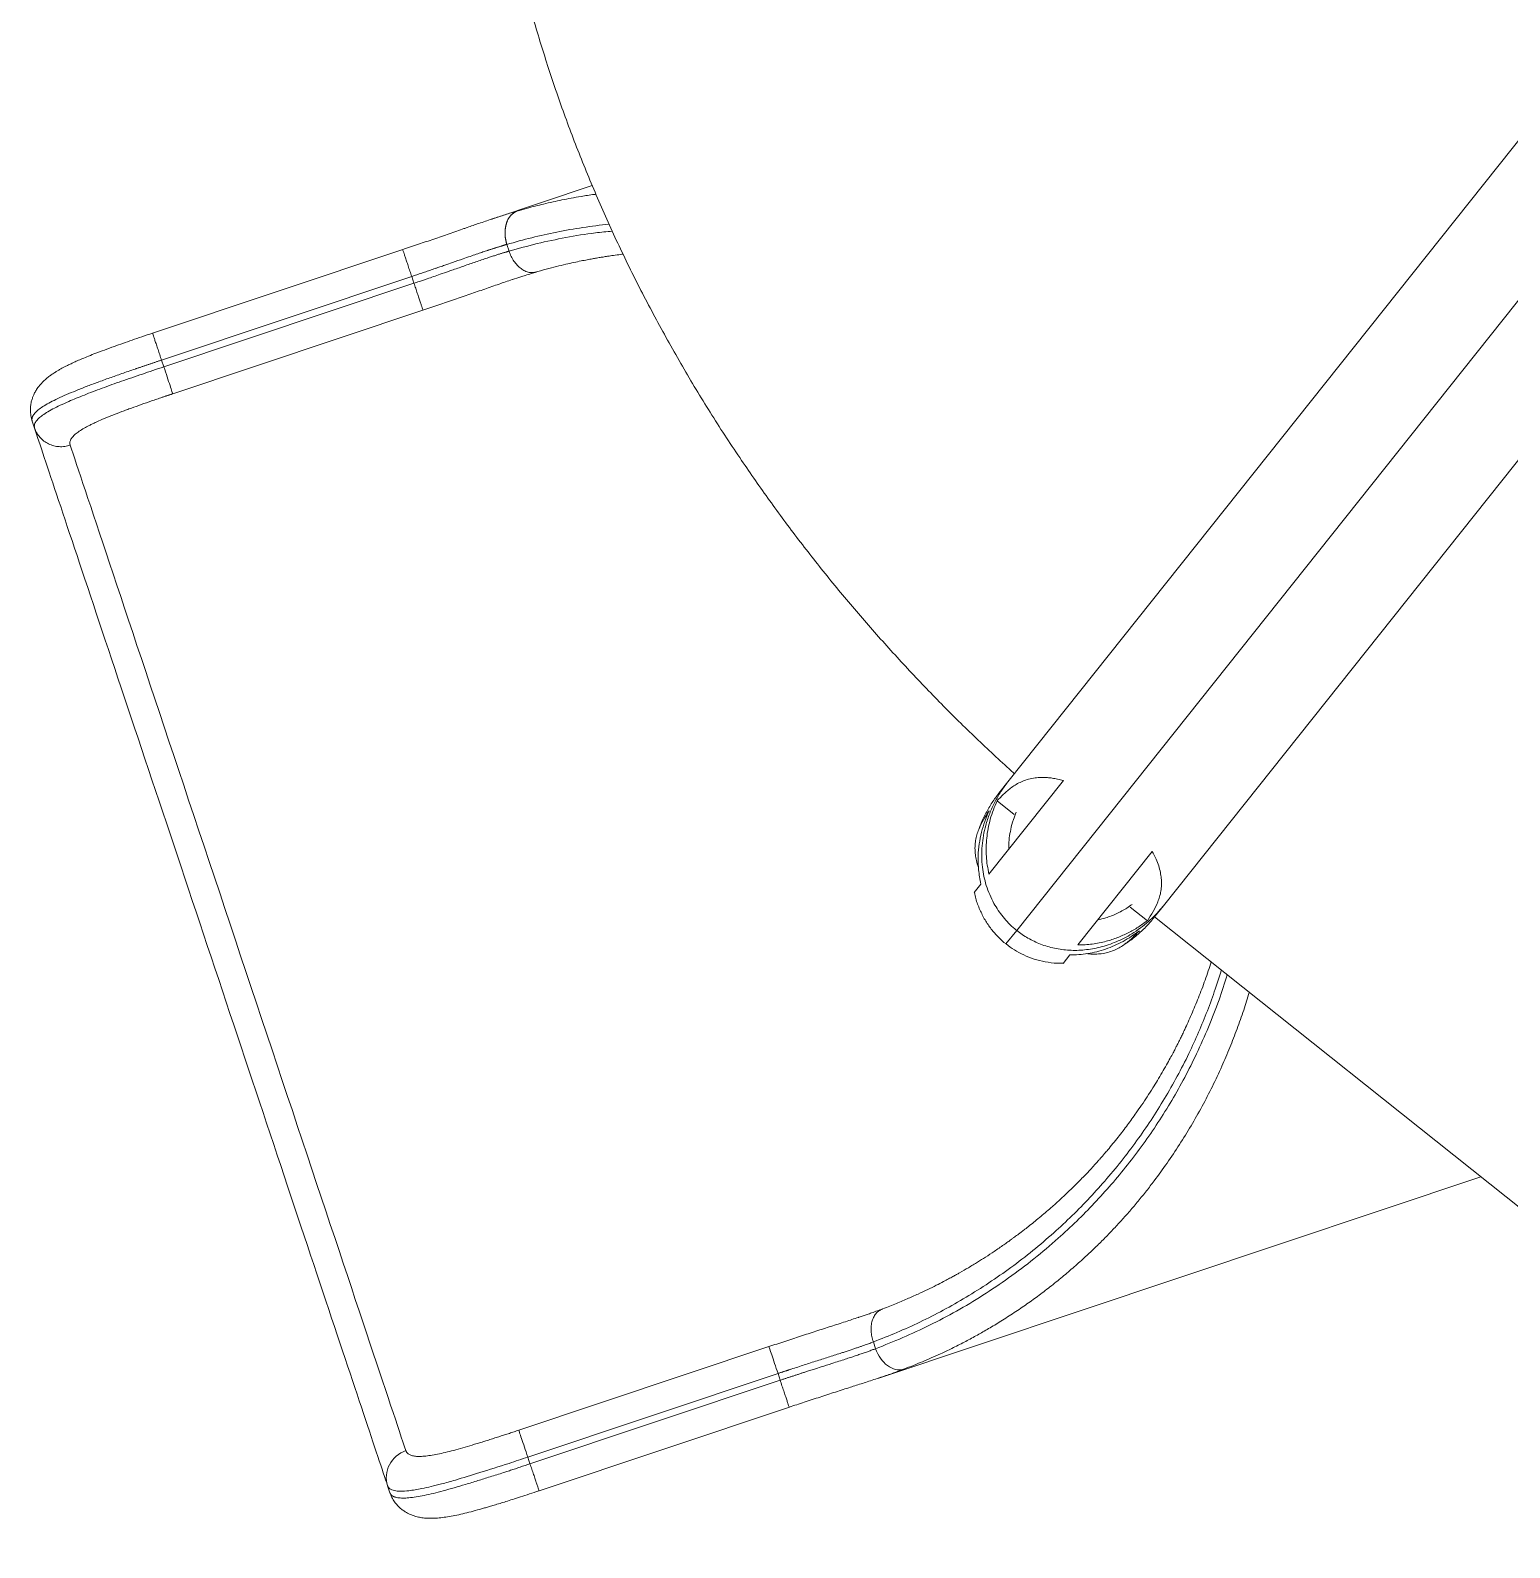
# Model space of a CAD drawing. Header units: millimetres. Extents: x -229914 to 856942, y -268655 to 87212.
# Drawn here: x -141847 to -140806, y 24927 to 25995 of the extents above; entities that cross this region are included whole.
import ezdxf

# ---------------------------------------------------------------- set-up
doc = ezdxf.new("R2010")
doc.units = ezdxf.units.MM

# ---------------------------------------------------------------- blocks, each defined once
blk = doc.blocks.new('Т912NEW')
at = {"color": 8, "linetype": 'Continuous', "lineweight": 15}
for p, q in [((-3911.8, 1061.3), (-3911.8, 1989.2)), ((-3911.8, 1049.2), (-3911.8, 1061.3))]:
    blk.add_line(p, q, dxfattribs=at)
at = {"color": 7, "linetype": 'Continuous', "lineweight": 15}
for p, q in [((-3981.8, 1909.2), (-3981.8, 1139.2)), ((-3841.8, 1139.2), (-3841.8, 1909.2)), ((-4472.2, 1285.3), (-4512.8, 1222.8)), ((-4489.2, 1212.7), (-4493.4, 1215.4)), ((-4465.2, 1213.1), (-4465.7, 1212.4)), ((-4548.4, 1167), (-4649.6, 1011.2)), ((-3951.8, 1164.3), (-3951.8, 1080.2)), ((-3871.8, 1080.2), (-3871.8, 1164.3)), ((-4632.8, 1000.3), (-4531.7, 1156)), ((-4531.7, 1156), (-4527.5, 1153.3)), ((-4527.5, 1153.3), (-4628.6, 997.6)), ((-4510.8, 1142.4), (-4611.9, 986.7)), ((-3981.8, 1139.2), (-3981.8, 1129.2)), ((-3841.8, 1129.2), (-3841.8, 1139.2)), ((-3979.4, 1124), (-3964, 1124)), ((-3859.5, 1124), (-3844.1, 1124)), ((-3841.8, 1129.2), (-3129.3, 1129.2)), ((-3791.5, 754.4), (-3548.1, 1129.2)), ((-3951.8, 1071.2), (-3951.8, 1063.5)), ((-3871.8, 1063.5), (-3871.8, 1071.2)), ((-4649.5, 1011.1), (-4649.6, 1011.1)), ((-4628.6, 997.6), (-4632.8, 1000.3)), ((-4677.3, 909.9), (-4678.7, 911)), ((-4677.3, 909.9), (-4673, 907.1)), ((-4674.2, 908.4), (-4673, 907.1)), ((-3819.7, 793.9), (-3820.1, 793.2)), ((-3806.1, 769.1), (-3810.3, 771.9)), ((-3966.9, 567.8), (-3865.8, 723.5)), ((-3950.2, 556.9), (-3849, 712.7)), ((-3844.8, 709.9), (-3946, 554.2)), ((-3849, 712.7), (-3844.8, 709.9)), ((-3929.2, 543.3), (-3828, 699.2)), ((-3946, 554.2), (-3950.2, 556.9)), ((-3929.2, 543.4), (-3929.3, 543.4)), ((-4014.7, 479.6), (-4010.4, 476.8)), ((-4008.8, 476), (-4010.4, 476.8))]:
    blk.add_line(p, q, dxfattribs=at)
at = {"color": 7, "linetype": 'Continuous', "lineweight": 15, "flags": 128}
blk.add_lwpolyline([(-4645.9, 913.3), (-4643.3, 911.7), (-4640.4, 909.8), (-4637.3, 907.8), (-4633.9, 905.6), (-4630.2, 903.2), (-4626.2, 900.6), (-4622, 897.8), (-4617.5, 894.9), (-4612.7, 891.8), (-4607.7, 888.6), (-4602.4, 885.1), (-4596.9, 881.5), (-4591.1, 877.8), (-4585.1, 873.9), (-4578.9, 869.8), (-4572.4, 865.6), (-4565.7, 861.3), (-4558.8, 856.8), (-4551.7, 852.2), (-4544.4, 847.4), (-4536.9, 842.6), (-4529.2, 837.6), (-4521.3, 832.4), (-4513.2, 827.2), (-4505, 821.9), (-4496.6, 816.4), (-4488.1, 810.9), (-4479.4, 805.3), (-4470.6, 799.6), (-4461.7, 793.7), (-4452.6, 787.9), (-4443.5, 781.9), (-4434.2, 775.9), (-4424.9, 769.8), (-4415.4, 763.7), (-4405.9, 757.5), (-4396.3, 751.3), (-4386.7, 745), (-4377, 738.7), (-4367.2, 732.4), (-4357.5, 726.1), (-4347.7, 719.7), (-4337.9, 713.3), (-4328.1, 707), (-4318.3, 700.6), (-4308.5, 694.2), (-4298.7, 687.9), (-4289, 681.6), (-4279.3, 675.3), (-4269.6, 669), (-4260, 662.8), (-4250.5, 656.6), (-4241.1, 650.5), (-4231.7, 644.4), (-4222.5, 638.4), (-4213.3, 632.4), (-4204.2, 626.6), (-4195.3, 620.8), (-4186.5, 615), (-4177.8, 609.4), (-4169.3, 603.9), (-4160.9, 598.4), (-4152.7, 593.1), (-4144.7, 587.9), (-4136.8, 582.7), (-4129.1, 577.7), (-4121.6, 572.9), (-4114.3, 568.1), (-4107.1, 563.5), (-4100.2, 559), (-4093.5, 554.7), (-4087.1, 550.5), (-4080.8, 546.4), (-4074.8, 542.5), (-4069.1, 538.8), (-4063.5, 535.2), (-4058.2, 531.7), (-4053.2, 528.5), (-4048.5, 525.4), (-4043.9, 522.5), (-4039.7, 519.7), (-4035.7, 517.1), (-4032, 514.7), (-4028.6, 512.5), (-4025.5, 510.5), (-4022.6, 508.6), (-4020.1, 507)], dxfattribs=at)
at = {"color": 7, "linetype": 'Continuous', "lineweight": 15}
for points, knots in [([(-4947.8, 2028.8), (-4947.8, 2026.5), (-4947.8, 2019), (-4947.5, 2006.3), (-4946.8, 1990.7), (-4945.8, 1975.1), (-4944.5, 1959.6), (-4942.9, 1944), (-4941, 1928.5), (-4938.7, 1913), (-4936.2, 1897.6), (-4933.3, 1882.1), (-4930.1, 1866.7), (-4926.6, 1851.4), (-4922.7, 1836.1), (-4918.6, 1820.8), (-4914.1, 1805.6), (-4909.3, 1790.5), (-4904.2, 1775.4), (-4898.8, 1760.4), (-4893.1, 1745.4), (-4887.1, 1730.6), (-4880.7, 1715.8), (-4874.1, 1701.1), (-4867.1, 1686.5), (-4859.8, 1672), (-4852.2, 1657.6), (-4844.3, 1643.3), (-4836.1, 1629.2), (-4827.6, 1615.1), (-4818.8, 1601.2), (-4809.7, 1587.3), (-4800.3, 1573.6), (-4790.6, 1560.1), (-4780.6, 1546.7), (-4770.3, 1533.4), (-4759.8, 1520.3), (-4748.9, 1507.3), (-4737.7, 1494.5), (-4726.3, 1481.8), (-4714.6, 1469.3), (-4702.6, 1457), (-4690.3, 1444.9), (-4677.7, 1432.9), (-4664.9, 1421.2), (-4651.9, 1409.6), (-4638.5, 1398.2), (-4624.9, 1387), (-4611.1, 1376.1), (-4597, 1365.3), (-4582.6, 1354.7), (-4568, 1344.4), (-4553.2, 1334.3), (-4538.2, 1324.4), (-4522.9, 1314.7), (-4507.4, 1305.3), (-4491.7, 1296.1), (-4475.7, 1287.1), (-4459.6, 1278.4), (-4443.3, 1269.9), (-4426.7, 1261.7), (-4410, 1253.7), (-4393, 1246), (-4375.9, 1238.6), (-4358.6, 1231.4), (-4341.1, 1224.4), (-4323.4, 1217.7), (-4305.6, 1211.3), (-4287.6, 1205.2), (-4270, 1199.6), (-4253, 1194.4), (-4236.4, 1189.6), (-4219.8, 1185), (-4203.2, 1180.7), (-4186.4, 1176.7), (-4169.6, 1172.8), (-4152.7, 1169.2), (-4135.8, 1165.9), (-4118.8, 1162.8), (-4101.7, 1159.9), (-4084.7, 1157.3), (-4067.6, 1154.9), (-4050.5, 1152.7), (-4033.4, 1150.8), (-4016.4, 1149.2), (-3999.4, 1147.8), (-3987.9, 1146.9), (-3982, 1146.6), (-3981.8, 1146.6)], [0, 0, 0, 0, 0.005021, 0.01623, 0.027445, 0.038667, 0.049897, 0.061136, 0.072385, 0.083647, 0.09492, 0.106208, 0.11751, 0.128829, 0.140164, 0.151518, 0.16289, 0.174283, 0.185697, 0.197133, 0.208592, 0.220076, 0.231583, 0.243117, 0.254677, 0.266264, 0.277879, 0.289522, 0.301194, 0.312896, 0.324628, 0.33639, 0.348183, 0.360008, 0.371863, 0.38375, 0.395668, 0.407618, 0.4196, 0.431613, 0.443657, 0.455732, 0.467837, 0.479973, 0.492139, 0.504335, 0.51656, 0.528813, 0.541095, 0.553404, 0.56574, 0.578103, 0.590491, 0.602906, 0.615345, 0.627809, 0.640298, 0.65281, 0.665346, 0.677906, 0.69049, 0.703098, 0.71573, 0.728387, 0.74107, 0.753779, 0.766515, 0.779281, 0.792078, 0.804909, 0.816426, 0.827943, 0.839459, 0.850972, 0.862482, 0.873987, 0.885488, 0.896983, 0.908469, 0.919946, 0.93141, 0.942857, 0.954282, 0.965675, 0.977023, 0.988299, 0.999455, 1, 1, 1, 1]), ([(-4465.6, 1212.4), (-4464.1, 1214.6), (-4461, 1218.8), (-4456.5, 1224.8), (-4452.4, 1230.1), (-4448.7, 1234.7), (-4445.4, 1238.7), (-4442.5, 1242), (-4440.1, 1244.8), (-4438.2, 1247), (-4436.8, 1248.5), (-4435.8, 1249.7), (-4434.8, 1250.7), (-4433.8, 1251.9), (-4432.6, 1253.1), (-4431.3, 1254.6), (-4429.2, 1256.8), (-4427.1, 1259), (-4425.5, 1260.6), (-4425.1, 1261)], [0, 0, 0, 0, 0.128866, 0.245834, 0.35091, 0.444106, 0.525441, 0.594935, 0.652612, 0.698492, 0.729654, 0.75155, 0.772569, 0.796996, 0.824828, 0.856063, 0.890693, 0.973634, 1, 1, 1, 1]), ([(-4493.4, 1215.4), (-4493.5, 1215.5), (-4493.7, 1215.6), (-4493.9, 1215.8), (-4494.2, 1216), (-4494.5, 1216.2), (-4494.8, 1216.5), (-4495.1, 1216.7), (-4495.4, 1216.9), (-4495.7, 1217.2), (-4496, 1217.5), (-4496.3, 1217.7), (-4496.6, 1218), (-4497, 1218.3), (-4497.3, 1218.6), (-4497.6, 1218.9), (-4497.9, 1219.3), (-4498.2, 1219.6), (-4498.6, 1220), (-4498.9, 1220.3), (-4499.2, 1220.7), (-4499.5, 1221.1), (-4499.8, 1221.5), (-4500.1, 1221.9), (-4500.4, 1222.3), (-4500.7, 1222.8), (-4501, 1223.2), (-4501.3, 1223.7), (-4501.5, 1224.1), (-4501.8, 1224.6), (-4502.1, 1225.1), (-4502.3, 1225.6), (-4502.5, 1226.1), (-4502.7, 1226.6), (-4502.9, 1227.1), (-4503.1, 1227.6), (-4503.3, 1228.2), (-4503.4, 1228.7), (-4503.6, 1229.3), (-4503.7, 1229.8), (-4503.8, 1230.4), (-4503.8, 1230.9), (-4503.9, 1231.5), (-4503.9, 1232.1), (-4503.9, 1232.7), (-4503.9, 1233.2), (-4503.9, 1233.8), (-4503.8, 1234.4), (-4503.7, 1234.9), (-4503.5, 1235.5), (-4503.4, 1236.1), (-4503.2, 1236.6), (-4503, 1237.1), (-4502.7, 1237.7), (-4502.5, 1238), (-4502.4, 1238.2)], [0, 0, 0, 0, 0.0107656, 0.021842, 0.0332294, 0.0449282, 0.0569389, 0.0692618, 0.0818972, 0.0948456, 0.108107, 0.1216818, 0.13557, 0.1497718, 0.1642871, 0.1791159, 0.1942577, 0.2097124, 0.2254795, 0.2415584, 0.2579485, 0.274649, 0.2916591, 0.308978, 0.3266047, 0.3445383, 0.3627782, 0.3813234, 0.4001736, 0.4193284, 0.4387879, 0.4585528, 0.478624, 0.4990035, 0.519694, 0.5406984, 0.5620195, 0.583659, 0.6056185, 0.6278989, 0.6505004, 0.6734228, 0.6966654, 0.7202269, 0.7441057, 0.7683, 0.7928078, 0.8176269, 0.8427555, 0.868192, 0.8939355, 0.919986, 0.9463448, 0.9730145, 1, 1, 1, 1]), ([(-4512.8, 1222.8), (-4514.5, 1220.1), (-4517.7, 1215.2), (-4521.1, 1209.8), (-4522.6, 1207.4)], [0, 0, 0, 0, 0.548454, 1, 1, 1, 1]), ([(-4522.7, 1207.3), (-4523.1, 1206.6), (-4525.4, 1203), (-4529.8, 1196), (-4535.9, 1186.4), (-4542.1, 1176.7), (-4546.4, 1170.2), (-4548.5, 1166.9)], [0, 0, 0, 0, 0.0520366, 0.2895993, 0.527197, 0.7639535, 1, 1, 1, 1]), ([(-4493.4, 1215.4), (-4493.5, 1215.2), (-4493.8, 1214.9), (-4494.2, 1214.3), (-4494.6, 1213.7), (-4495, 1213.1), (-4495.5, 1212.4), (-4495.9, 1211.8), (-4496.4, 1211.1), (-4496.8, 1210.5), (-4497.3, 1209.8), (-4497.8, 1209.1), (-4498.2, 1208.4), (-4498.7, 1207.6), (-4499.2, 1206.9), (-4499.7, 1206.1), (-4500.3, 1205.3), (-4500.8, 1204.5), (-4501.3, 1203.7), (-4502.3, 1202.2), (-4503.8, 1199.9), (-4506, 1196.5), (-4508.4, 1192.6), (-4511.6, 1187.6), (-4514.9, 1182.3), (-4518.1, 1177.4), (-4520, 1174.3), (-4521.3, 1172.3), (-4522.3, 1170.7), (-4523.4, 1169), (-4524.4, 1167.3), (-4525.5, 1165.6), (-4526.6, 1164), (-4527.6, 1162.3), (-4528.7, 1160.7), (-4529.7, 1159.1), (-4530.7, 1157.6), (-4531.4, 1156.5), (-4531.7, 1156)], [0, 0, 0, 0, 0.012507, 0.025176, 0.038009, 0.051004, 0.064162, 0.077482, 0.090966, 0.104613, 0.118422, 0.132395, 0.146531, 0.16083, 0.175292, 0.189917, 0.204706, 0.219658, 0.234773, 0.250051, 0.301971, 0.360936, 0.426945, 0.499999, 0.606533, 0.683731, 0.731584, 0.750086, 0.776659, 0.802881, 0.82875, 0.854269, 0.879436, 0.904252, 0.928716, 0.952829, 0.97659, 1, 1, 1, 1]), ([(-4489.2, 1212.7), (-4489.3, 1212.5), (-4489.6, 1212.1), (-4490, 1211.5), (-4490.5, 1210.8), (-4491, 1210.1), (-4491.5, 1209.4), (-4492.1, 1208.6), (-4492.7, 1207.7), (-4493.3, 1206.8), (-4493.9, 1205.8), (-4494.6, 1204.8), (-4495.3, 1203.7), (-4496.1, 1202.6), (-4496.9, 1201.4), (-4498.1, 1199.4), (-4499.9, 1196.7), (-4502.2, 1193.1), (-4504.6, 1189.4), (-4507, 1185.6), (-4509.4, 1181.7), (-4511.6, 1178.2), (-4514.2, 1174.2), (-4516.7, 1170.1), (-4519.6, 1165.6), (-4521.6, 1162.5), (-4522.9, 1160.4), (-4523.7, 1159.2), (-4524.5, 1157.9), (-4525.4, 1156.5), (-4526.5, 1154.9), (-4527.1, 1153.8), (-4527.5, 1153.3)], [0, 0, 0, 0, 0.012582, 0.025972, 0.040172, 0.055182, 0.071004, 0.087638, 0.105086, 0.123349, 0.142429, 0.162324, 0.183035, 0.204561, 0.226901, 0.250051, 0.312675, 0.375244, 0.437704, 0.5, 0.562273, 0.624756, 0.668771, 0.750096, 0.812781, 0.875371, 0.891508, 0.909494, 0.929336, 0.951034, 0.974589, 1, 1, 1, 1]), ([(-4471.5, 1203.6), (-4470.9, 1204.5), (-4469.4, 1206.8), (-4467.3, 1209.9), (-4465.8, 1212.1), (-4465.1, 1213.1)], [0, 0, 0, 0, 0.275982, 0.656754, 1, 1, 1, 1]), ([(-4471.5, 1203.6), (-4472.6, 1202), (-4473.8, 1200.3), (-4475, 1198.4), (-4475.1, 1198.3)], [0, 0, 0, 0, 0.9439705, 1, 1, 1, 1]), ([(-3979.4, 1124), (-3979.2, 1126.5), (-3978.8, 1131.4), (-3977.5, 1137.5), (-3975.8, 1142.5), (-3974, 1146.1), (-3971.7, 1149.8), (-3968.9, 1153.2), (-3965.6, 1156.2), (-3962.4, 1158.7), (-3959, 1160.8), (-3955.7, 1162.6), (-3953.1, 1163.7), (-3951.8, 1164.3)], [0, 0, 0, 0, 0.179097, 0.358171, 0.44839, 0.538663, 0.628885, 0.719033, 0.788664, 0.85828, 0.905523, 0.952792, 1, 1, 1, 1]), ([(-3871.8, 1164.3), (-3869.9, 1163.5), (-3866.1, 1161.8), (-3861.7, 1159.1), (-3858, 1156.3), (-3854.7, 1153.2), (-3851.9, 1149.9), (-3849.5, 1146.2), (-3847.8, 1142.6), (-3846.1, 1137.7), (-3844.7, 1131.5), (-3844.3, 1126.5), (-3844.1, 1124)], [0, 0, 0, 0, 0.069245, 0.138537, 0.209383, 0.280246, 0.369624, 0.459074, 0.548574, 0.63802, 0.819, 1, 1, 1, 1]), ([(-4510.8, 1142.4), (-4510.8, 1142.4), (-4511, 1142.5), (-4511.5, 1142.9), (-4511.8, 1143.1), (-4512.7, 1143.7), (-4513.2, 1144), (-4514.5, 1144.8), (-4515.2, 1145.3), (-4516.7, 1146.3), (-4517.6, 1146.8), (-4519.3, 1148), (-4520.3, 1148.6), (-4522.3, 1149.9), (-4523.3, 1150.6), (-4525.4, 1151.9), (-4526.4, 1152.6), (-4527.5, 1153.3)], [0, 0, 0, 0, 0.125, 0.125, 0.25, 0.25, 0.375, 0.375, 0.5, 0.5, 0.625, 0.625, 0.75, 0.75, 0.875, 0.875, 1, 1, 1, 1]), ([(-3981.8, 1139.2), (-3981.7, 1136.4), (-3981.5, 1130.8), (-3980.2, 1122.3), (-3978.1, 1113.9), (-3975.2, 1106), (-3971.8, 1099), (-3968, 1092.7), (-3963.6, 1086.6), (-3958.7, 1081.3), (-3953.6, 1076.6), (-3948.2, 1072.6), (-3942.4, 1069.1), (-3936.6, 1066.3), (-3930.8, 1064.2), (-3925.2, 1062.7), (-3919.4, 1061.7), (-3914.9, 1061.3), (-3912.3, 1061.3), (-3911.8, 1061.3)], [0, 0, 0, 0, 0.073617, 0.147232, 0.223789, 0.300339, 0.363412, 0.426479, 0.491827, 0.557165, 0.613604, 0.670036, 0.728678, 0.787312, 0.836033, 0.884752, 0.935212, 0.985673, 1, 1, 1, 1]), ([(-3911.8, 1061.3), (-3910.2, 1061.3), (-3907, 1061.4), (-3902.2, 1062), (-3897.4, 1062.9), (-3892.6, 1064.2), (-3887.8, 1065.9), (-3883.1, 1068.1), (-3878.5, 1070.6), (-3874.1, 1073.5), (-3869.8, 1076.7), (-3865.8, 1080.4), (-3862, 1084.4), (-3858.3, 1088.8), (-3855, 1093.6), (-3851.9, 1098.8), (-3849.1, 1104.2), (-3846.7, 1110.3), (-3844.6, 1116.9), (-3843, 1124.2), (-3841.9, 1131.7), (-3841.8, 1136.7), (-3841.8, 1139.2)], [0, 0, 0, 0, 0.040636, 0.081272, 0.122928, 0.164586, 0.208192, 0.2518, 0.296524, 0.341249, 0.38781, 0.434373, 0.482027, 0.529683, 0.581595, 0.63351, 0.686621, 0.739735, 0.80384, 0.867947, 0.933973, 1, 1, 1, 1]), ([(-3981.8, 1129.2), (-3981.7, 1126.4), (-3981.5, 1120.8), (-3980.3, 1112.4), (-3978.8, 1105.7), (-3977.5, 1101.9), (-3977.1, 1100.9)], [0, 0, 0, 0, 0.286153, 0.582402, 0.886708, 1, 1, 1, 1]), ([(-3951.8, 1080.2), (-3953.4, 1081.6), (-3956.6, 1084.2), (-3961.1, 1088.8), (-3965.2, 1093.7), (-3968.9, 1099.1), (-3972.3, 1104.8), (-3975.2, 1111), (-3977.6, 1117.4), (-3978.8, 1121.8), (-3979.4, 1124)], [0, 0, 0, 0, 0.118642, 0.2372962, 0.3595561, 0.4818255, 0.6096171, 0.7374149, 0.8687047, 1, 1, 1, 1]), ([(-3951.8, 1102.7), (-3952.1, 1103.1), (-3953.9, 1105.1), (-3956.5, 1109), (-3959.6, 1114.6), (-3962.2, 1120.4), (-3963.4, 1124.5), (-3964, 1126.3)], [0, 0, 0, 0, 0.066838, 0.294688, 0.522057, 0.784522, 1, 1, 1, 1]), ([(-3859.6, 1126.3), (-3860, 1124.9), (-3861.1, 1120.8), (-3864, 1114.4), (-3867.6, 1107.9), (-3870.5, 1104.3), (-3871.8, 1102.7)], [0, 0, 0, 0, 0.16798, 0.475008, 0.78311, 1, 1, 1, 1]), ([(-3844.1, 1124), (-3844.8, 1121.5), (-3846.2, 1116.3), (-3849.3, 1108.8), (-3853, 1101.5), (-3857.9, 1094.1), (-3863, 1088.1), (-3867.8, 1083.4), (-3870.4, 1081.3), (-3871.8, 1080.2)], [0, 0, 0, 0, 0.152358, 0.304703, 0.463055, 0.621384, 0.8089, 0.904452, 1, 1, 1, 1]), ([(-3846.4, 1101), (-3846, 1102), (-3844.7, 1105.7), (-3843.2, 1112.4), (-3842, 1120.8), (-3841.8, 1126.4), (-3841.8, 1129.2)], [0, 0, 0, 0, 0.110532, 0.415786, 0.712956, 1, 1, 1, 1]), ([(-3790.9, 1129.2), (-3790.1, 1127.2), (-3788.5, 1123), (-3786.3, 1116.7), (-3784.1, 1110.3), (-3782.2, 1104), (-3780.4, 1097.9), (-3778.7, 1091.8), (-3777.2, 1086.1), (-3776, 1081.1), (-3775, 1077.1), (-3774.3, 1074), (-3773.8, 1071.6), (-3773.4, 1069.6), (-3773, 1067.7), (-3772.5, 1065.4), (-3771.9, 1062.2), (-3771.2, 1058), (-3770.3, 1052.7), (-3769.4, 1046.8), (-3768.5, 1040.6), (-3767.7, 1033.9), (-3767, 1027.1), (-3766.4, 1020.1), (-3766, 1013.8), (-3765.7, 1008.1), (-3765.5, 1002.8), (-3765.3, 997.4), (-3765.3, 991.8), (-3765.3, 986.1), (-3765.4, 981.3), (-3765.5, 977.5), (-3765.6, 975.2), (-3765.7, 973.4), (-3765.8, 971.7), (-3765.9, 969.4), (-3766.1, 966.1), (-3766.4, 961.7), (-3766.9, 955.6), (-3767.7, 948.4), (-3768.7, 940.4), (-3769.8, 932.6), (-3770.9, 925.7), (-3772.1, 919.7), (-3773.1, 914.5), (-3774.2, 909.4), (-3775.2, 904.7), (-3776.2, 900.8), (-3776.9, 897.7), (-3777.5, 895.3), (-3778, 893.4), (-3778.5, 891.8), (-3778.9, 890.3), (-3779.4, 888.4), (-3780.1, 885.7), (-3781.1, 882.4), (-3782.2, 878.7), (-3783.8, 873.7), (-3785.6, 868), (-3788, 861.3), (-3790.4, 854.6), (-3792.6, 849.2), (-3794.1, 845.3), (-3795.3, 842.6), (-3796.6, 839.4), (-3798.4, 835.4), (-3800.6, 830.4), (-3803.4, 824.4), (-3806.8, 817.6), (-3810.7, 810.1), (-3815.1, 801.9), (-3818.5, 796.2), (-3820.2, 793.2)], [0, 0, 0, 0, 0.016152, 0.033554, 0.050681, 0.067522, 0.084072, 0.100322, 0.116265, 0.130867, 0.140616, 0.14883, 0.155497, 0.160603, 0.164907, 0.171064, 0.179317, 0.191039, 0.205429, 0.222468, 0.239944, 0.256683, 0.277464, 0.296926, 0.315046, 0.330069, 0.344718, 0.35993, 0.375715, 0.392078, 0.408524, 0.417465, 0.424226, 0.428798, 0.432872, 0.438617, 0.44869, 0.461674, 0.477592, 0.501793, 0.525612, 0.548888, 0.571608, 0.587741, 0.603571, 0.619092, 0.634021, 0.64698, 0.655644, 0.662967, 0.668944, 0.673571, 0.677445, 0.683362, 0.691682, 0.702413, 0.714974, 0.727188, 0.749571, 0.769804, 0.793192, 0.815051, 0.823222, 0.831798, 0.842253, 0.854649, 0.871943, 0.892002, 0.914833, 0.940441, 0.96883, 1, 1, 1, 1]), ([(-3960.3, 1079.1), (-3960.8, 1079.4), (-3962.8, 1080.6), (-3965.5, 1082.8), (-3968.8, 1085.8), (-3971.6, 1089.2), (-3974, 1092.8), (-3975.7, 1096.5), (-3977.4, 1101.4), (-3978.8, 1107.6), (-3979.2, 1112.5), (-3979.4, 1115)], [0, 0, 0, 0, 0.024765, 0.105148, 0.185551, 0.28669, 0.38791, 0.489187, 0.590403, 0.795189, 1, 1, 1, 1]), ([(-3979.4, 1115), (-3978.7, 1112.4), (-3977.3, 1107.3), (-3974.2, 1099.8), (-3970.5, 1092.4), (-3965.6, 1085), (-3960.5, 1079.1), (-3955.7, 1074.4), (-3953.1, 1072.3), (-3951.8, 1071.2)], [0, 0, 0, 0, 0.152358, 0.304704, 0.463055, 0.621384, 0.8089, 0.904453, 1, 1, 1, 1]), ([(-3871.8, 1071.2), (-3870.1, 1072.5), (-3866.9, 1075.2), (-3862.4, 1079.7), (-3858.3, 1084.7), (-3854.6, 1090.1), (-3851.2, 1095.8), (-3848.3, 1101.9), (-3845.9, 1108.4), (-3844.7, 1112.8), (-3844.1, 1115)], [0, 0, 0, 0, 0.118578, 0.237168, 0.359359, 0.481559, 0.609413, 0.737275, 0.868634, 1, 1, 1, 1]), ([(-3844.1, 1115), (-3844.3, 1112.6), (-3844.7, 1107.7), (-3846, 1101.5), (-3847.7, 1096.6), (-3849.5, 1092.9), (-3851.8, 1089.2), (-3854.6, 1085.9), (-3857.9, 1082.8), (-3860.7, 1080.7), (-3862.6, 1079.5), (-3863.1, 1079.2)], [0, 0, 0, 0, 0.203038, 0.406055, 0.508334, 0.610676, 0.712959, 0.815159, 0.894099, 0.973022, 1, 1, 1, 1]), ([(-3951.7, 1063.7), (-3950.6, 1062.7), (-3947.3, 1060), (-3941.3, 1056.5), (-3934, 1053.1), (-3926.5, 1050.8), (-3919.1, 1049.5), (-3914.1, 1049), (-3911.7, 1049.2), (-3911.7, 1049.2)], [0, 0, 0, 0, 0.1000591, 0.2931364, 0.4799509, 0.6600922, 0.8333733, 0.9997742, 1, 1, 1, 1]), ([(-3911.7, 1049.2), (-3909.3, 1049.2), (-3904.4, 1049.4), (-3897, 1050.8), (-3889.5, 1053.1), (-3882.2, 1056.5), (-3876.2, 1060), (-3872.9, 1062.7), (-3871.8, 1063.6)], [0, 0, 0, 0, 0.166486, 0.340092, 0.52057, 0.707732, 0.901171, 1, 1, 1, 1]), ([(-4649.6, 1011.2), (-4651, 1008.9), (-4653.8, 1004.6), (-4657.8, 998.4), (-4661.4, 992.6), (-4665.1, 986.7), (-4668.6, 980.9), (-4672, 975.4), (-4674.7, 970.6), (-4677, 966.5), (-4678.9, 963), (-4680.4, 960), (-4681.7, 957.4), (-4682.8, 955.1), (-4683.7, 953), (-4684.5, 951.2), (-4685.2, 949.2), (-4686.1, 947), (-4686.9, 944.5), (-4687.7, 941.7), (-4688.2, 939), (-4688.6, 936.3), (-4688.8, 934), (-4688.9, 931.9), (-4688.8, 930.1), (-4688.7, 928.6), (-4688.5, 927.2), (-4688.2, 925.7), (-4687.7, 924), (-4687, 921.8), (-4685.9, 919.3), (-4684.2, 916.5), (-4681.9, 913.6), (-4679.8, 911.9), (-4678.8, 911)], [0, 0, 0, 0, 0.054464, 0.106173, 0.154913, 0.200533, 0.256582, 0.307457, 0.353131, 0.393318, 0.42819, 0.45984, 0.488775, 0.514984, 0.538492, 0.558328, 0.579376, 0.602427, 0.632265, 0.661192, 0.693867, 0.723746, 0.749801, 0.770178, 0.787981, 0.803406, 0.816441, 0.829119, 0.844795, 0.865615, 0.891598, 0.922726, 0.958917, 1, 1, 1, 1]), ([(-4632.8, 1000.3), (-4633, 1000), (-4633.4, 999.4), (-4634, 998.6), (-4634.5, 997.7), (-4635.1, 996.9), (-4635.6, 996), (-4636.1, 995.2), (-4636.7, 994.3), (-4637.2, 993.5), (-4637.8, 992.7), (-4638.3, 991.8), (-4638.8, 991), (-4639.4, 990.2), (-4639.9, 989.4), (-4640.4, 988.6), (-4640.9, 987.7), (-4641.4, 986.9), (-4642, 986.1), (-4642.5, 985.3), (-4643, 984.5), (-4644.2, 982.6), (-4646.2, 979.5), (-4648.8, 975.4), (-4651.2, 971.5), (-4654.5, 966.3), (-4658.3, 960), (-4662.7, 952.7), (-4666.6, 945.9), (-4670.2, 939.4), (-4673.2, 933.6), (-4675.6, 928.3), (-4677.5, 923.6), (-4678.6, 920.2), (-4679.1, 917.8), (-4679.3, 916.1), (-4679.4, 914.7), (-4679.3, 913.6), (-4679.2, 912.9), (-4679.1, 912.5), (-4679, 912.1), (-4678.8, 911.7), (-4678.6, 911.3), (-4678.4, 911), (-4678.2, 910.7), (-4677.9, 910.4), (-4677.7, 910.2), (-4677.4, 910), (-4677.3, 909.9)], [0, 0, 0, 0, 0.006474, 0.012927, 0.019359, 0.02577, 0.032161, 0.038531, 0.044879, 0.051207, 0.057515, 0.063801, 0.070067, 0.076311, 0.082535, 0.088738, 0.094921, 0.101082, 0.107223, 0.113343, 0.119442, 0.12552, 0.158746, 0.190721, 0.221447, 0.250923, 0.315641, 0.376401, 0.440627, 0.501738, 0.565263, 0.627099, 0.690133, 0.752053, 0.783071, 0.814097, 0.845132, 0.876179, 0.888279, 0.900442, 0.912667, 0.924954, 0.937305, 0.949718, 0.962193, 0.974732, 0.987334, 1, 1, 1, 1]), ([(-4611.9, 986.7), (-4612.1, 986.4), (-4612.4, 985.9), (-4612.8, 985.2), (-4613.3, 984.5), (-4613.8, 983.7), (-4614.3, 983), (-4614.8, 982.3), (-4615.2, 981.5), (-4615.7, 980.8), (-4616.7, 979.2), (-4618.3, 976.7), (-4621.1, 972.3), (-4624.5, 966.9), (-4627.8, 961.6), (-4630.3, 957.5), (-4632.7, 953.5), (-4635.6, 948.6), (-4638.7, 943.1), (-4641, 938.8), (-4642.6, 935.5), (-4643.7, 933.2), (-4644.7, 931), (-4645.9, 928.2), (-4647, 924.9), (-4647.8, 922.1), (-4648.1, 920.1), (-4648.2, 918.8), (-4648.1, 917.5), (-4647.9, 916.4), (-4647.6, 915.4), (-4647.3, 914.8), (-4646.9, 914.3), (-4646.7, 914), (-4646.4, 913.8), (-4646.2, 913.6), (-4646, 913.4), (-4645.9, 913.3)], [0, 0, 0, 0, 0.007105, 0.01421, 0.021316, 0.028425, 0.035536, 0.042651, 0.04977, 0.056894, 0.064024, 0.096202, 0.128287, 0.192251, 0.255966, 0.287752, 0.319505, 0.382922, 0.445979, 0.508624, 0.539807, 0.57099, 0.602138, 0.633264, 0.694988, 0.756514, 0.787033, 0.81757, 0.848, 0.878441, 0.90882, 0.939259, 0.951398, 0.963536, 0.97568, 0.987833, 1, 1, 1, 1]), ([(-4674.2, 908.4), (-4673.8, 908), (-4673, 907.2), (-4672, 906.6), (-4671.5, 906.2)], [0, 0, 0, 0, 0.448391, 1, 1, 1, 1]), ([(-4673, 907.1), (-4654.4, 895), (-4611.9, 867.4), (-4492.7, 790), (-4419.3, 742.4), (-4268.4, 644.4), (-4195, 596.7), (-4075.8, 519.3), (-4033.4, 491.7), (-4014.7, 479.6)], [0, 0, 0, 0, 0.25, 0.25, 0.5, 0.5, 0.75, 0.75, 1, 1, 1, 1]), ([(-3819.8, 794), (-3820.4, 792.9), (-3821.8, 790.7), (-3823.8, 787.5), (-3825.2, 785.2), (-3825.8, 784.3)], [0, 0, 0, 0, 0.343294, 0.72413, 1, 1, 1, 1]), ([(-3829.3, 778.9), (-3829.2, 779), (-3828, 780.9), (-3826.9, 782.6), (-3825.8, 784.3)], [0, 0, 0, 0, 0.056093, 1, 1, 1, 1]), ([(-3849, 712.7), (-3848.8, 712.9), (-3848.5, 713.5), (-3848, 714.3), (-3847.5, 715), (-3847, 715.8), (-3846.5, 716.5), (-3846.1, 717.2), (-3845.6, 717.9), (-3845.2, 718.5), (-3844.8, 719.1), (-3844.4, 719.7), (-3844, 720.3), (-3842.9, 722), (-3841, 724.9), (-3838.3, 728.9), (-3835.7, 732.9), (-3833, 736.9), (-3830.4, 740.8), (-3827.9, 744.6), (-3825.4, 748.3), (-3823.3, 751.5), (-3820.9, 755), (-3818.9, 758.1), (-3817, 761.1), (-3815.7, 763.1), (-3814.5, 765), (-3813.5, 766.6), (-3812.6, 768.1), (-3811.7, 769.5), (-3811, 770.7), (-3810.5, 771.5), (-3810.3, 771.9)], [0, 0, 0, 0, 0.012365, 0.02437, 0.036014, 0.047299, 0.058224, 0.068789, 0.078994, 0.08884, 0.098326, 0.107452, 0.11622, 0.124631, 0.187222, 0.249907, 0.309631, 0.375251, 0.437734, 0.500007, 0.562268, 0.624692, 0.661209, 0.749952, 0.789936, 0.827431, 0.862427, 0.894924, 0.924923, 0.952431, 0.977455, 1, 1, 1, 1]), ([(-3844.8, 709.9), (-3844.6, 710.2), (-3844.3, 710.8), (-3843.7, 711.7), (-3843.1, 712.5), (-3842.6, 713.4), (-3842, 714.3), (-3841.4, 715.2), (-3840.8, 716.1), (-3840.2, 717), (-3839.6, 717.9), (-3839, 718.8), (-3838.4, 719.7), (-3837.8, 720.6), (-3837.2, 721.5), (-3836.6, 722.5), (-3836, 723.4), (-3835.4, 724.3), (-3834.7, 725.3), (-3834.1, 726.3), (-3832.9, 728.1), (-3830.9, 731.1), (-3827.6, 735.9), (-3824.1, 741.2), (-3820.9, 746.1), (-3818.3, 749.9), (-3816.1, 753.3), (-3814.4, 755.8), (-3813.2, 757.8), (-3812.3, 759.2), (-3811.4, 760.6), (-3810.5, 761.9), (-3809.7, 763.3), (-3808.9, 764.5), (-3808.2, 765.7), (-3807.5, 766.9), (-3806.8, 768), (-3806.3, 768.8), (-3806.1, 769.1)], [0, 0, 0, 0, 0.012962, 0.026032, 0.03921, 0.052497, 0.065893, 0.079397, 0.09301, 0.106732, 0.120562, 0.1345, 0.148547, 0.162703, 0.176967, 0.19134, 0.205821, 0.220411, 0.23511, 0.249917, 0.268423, 0.316278, 0.393476, 0.500007, 0.573055, 0.639062, 0.698027, 0.749952, 0.777334, 0.804188, 0.830512, 0.856308, 0.881576, 0.906316, 0.930528, 0.954212, 0.97737, 1, 1, 1, 1]), ([(-3806.1, 769.1), (-3801.8, 766.4), (-3791.5, 763.5), (-3783.8, 767.1), (-3781.7, 770.1), (-3781.7, 770.1), (-3781.7, 770.1), (-3781.7, 770.1)], [0.0001593, 0.0001593, 0.0001593, 0.0001593, 0.5, 1, 1, 1, 1.0000043, 1.0000043, 1.0000043, 1.0000043]), ([(-3791.5, 754.4), (-3793.3, 751.7), (-3796.6, 746.6), (-3800.2, 741.2), (-3802, 738.6)], [0, 0, 0, 0, 0.528242, 1, 1, 1, 1]), ([(-3828, 699), (-3826, 702.2), (-3821.8, 708.6), (-3815.5, 718.2), (-3809.2, 727.7), (-3804.7, 734.5), (-3802.4, 737.9), (-3802, 738.4)], [0, 0, 0, 0, 0.2302448, 0.4727955, 0.716259, 0.9596857, 1, 1, 1, 1]), ([(-3865.8, 723.5), (-3865.8, 723.5), (-3865.8, 723.5), (-3865.8, 723.5), (-3865.6, 723.4), (-3861.7, 720.9), (-3853.3, 715.4), (-3849, 712.7)], [-0.000257, -0.000257, -0.000257, -0.000257, 0, 0, 0, 0.5, 0.999827, 0.999827, 0.999827, 0.999827]), ([(-4020.1, 507), (-4020, 506.9), (-4019.9, 506.9), (-4019.7, 506.8), (-4019.5, 506.7), (-4019.4, 506.6), (-4019.2, 506.5), (-4019, 506.4), (-4018.8, 506.4), (-4018.6, 506.3), (-4018.1, 506.3), (-4017.4, 506.2), (-4016.1, 506.4), (-4014.2, 507), (-4012.1, 508.2), (-4010.4, 509.5), (-4008.5, 511.1), (-4006, 513.5), (-4002.8, 516.9), (-3999.4, 521), (-3995.8, 525.6), (-3992, 530.7), (-3988.1, 536.2), (-3984.7, 541.1), (-3981.9, 545.2), (-3979.8, 548.3), (-3977.7, 551.4), (-3975.9, 554.1), (-3974.6, 556.1), (-3973.6, 557.6), (-3972.7, 559), (-3971.7, 560.5), (-3970.7, 561.9), (-3969.8, 563.4), (-3968.8, 564.9), (-3967.9, 566.3), (-3967.2, 567.3), (-3966.9, 567.8)], [0, 0, 0, 0, 0.006759, 0.013515, 0.020269, 0.027022, 0.033775, 0.040529, 0.047284, 0.054041, 0.060802, 0.091435, 0.121952, 0.18313, 0.244221, 0.274953, 0.305711, 0.36749, 0.429622, 0.491879, 0.554375, 0.61747, 0.680781, 0.744224, 0.775973, 0.807795, 0.83981, 0.871858, 0.886126, 0.900372, 0.914602, 0.928822, 0.943039, 0.957259, 0.971489, 0.985733, 1, 1, 1, 1]), ([(-4014.7, 479.6), (-4013.2, 478.7), (-4011.3, 478.8), (-4006.6, 481.1), (-4003.9, 483.2), (-3999, 488.2), (-3996.9, 490.5), (-3993.3, 494.7), (-3991.9, 496.5), (-3989, 500.2), (-3987.5, 502.2), (-3984, 506.9), (-3982, 509.6), (-3976.7, 517.2), (-3973.3, 522.1), (-3965.9, 533), (-3961.8, 539.1), (-3955.2, 549.1), (-3952.7, 553.1), (-3950.2, 556.9)], [0, 0, 0, 0, 21.28729, 21.28729, 41.929511, 41.929511, 54.830899, 54.830899, 62.894267, 62.894267, 70.957635, 70.957635, 80.940313, 80.940313, 96.912597, 96.912597, 114.668225, 114.668225, 125.788534, 125.788534, 125.788534, 125.788534]), ([(-4010.4, 476.8), (-4010.3, 476.8), (-4010.2, 476.7), (-4010, 476.6), (-4009.9, 476.5), (-4009.7, 476.5), (-4009.5, 476.4), (-4009.3, 476.3), (-4009.1, 476.3), (-4008.9, 476.2), (-4008.7, 476.2), (-4008.5, 476.2), (-4008.2, 476.2), (-4008, 476.2), (-4007.8, 476.2), (-4007.6, 476.2), (-4007.4, 476.2), (-4007.1, 476.3), (-4006.9, 476.3), (-4006.7, 476.4), (-4006.1, 476.5), (-4005.2, 476.9), (-4003.9, 477.5), (-4002.5, 478.4), (-4000.5, 479.9), (-3997.8, 482.2), (-3994.3, 485.9), (-3990.4, 490.3), (-3986.3, 495.4), (-3981.9, 501.3), (-3977.3, 507.6), (-3972.4, 514.6), (-3968.2, 520.7), (-3964.8, 525.7), (-3962.2, 529.6), (-3959.5, 533.6), (-3957.3, 536.8), (-3955.8, 539.2), (-3954.8, 540.6), (-3953.9, 542.1), (-3952.9, 543.6), (-3951.9, 545.1), (-3950.9, 546.5), (-3950, 548.1), (-3949, 549.6), (-3948, 551.1), (-3947, 552.7), (-3946.3, 553.7), (-3946, 554.2)], [0, 0, 0, 0, 0.00668, 0.013344, 0.019992, 0.026624, 0.033241, 0.039842, 0.046427, 0.052996, 0.059549, 0.066087, 0.072609, 0.079116, 0.085606, 0.092082, 0.098541, 0.104985, 0.111413, 0.117826, 0.124224, 0.155333, 0.186454, 0.21759, 0.248743, 0.310763, 0.373675, 0.435321, 0.49883, 0.559729, 0.624027, 0.684684, 0.749316, 0.778991, 0.809768, 0.84165, 0.874634, 0.885659, 0.896759, 0.907932, 0.919181, 0.930503, 0.9419, 0.953371, 0.964917, 0.976537, 0.988231, 1, 1, 1, 1]), ([(-4008.9, 475.9), (-4007.8, 475.4), (-4005.7, 474.3), (-4002.4, 473.4), (-3999.3, 472.9), (-3996.4, 472.8), (-3993.8, 473), (-3990.7, 473.5), (-3987.4, 474.5), (-3984.1, 475.9), (-3980.8, 477.7), (-3977.4, 480.1), (-3973.9, 483), (-3970.6, 486.2), (-3967.3, 489.8), (-3963.8, 493.8), (-3960.2, 498.3), (-3956.6, 503.1), (-3953.6, 507.3), (-3951.2, 510.5), (-3949.5, 513), (-3947.5, 515.9), (-3945.2, 519.2), (-3942.6, 523), (-3939.8, 527.2), (-3936.6, 532), (-3933, 537.5), (-3930.5, 541.3), (-3929.2, 543.3)], [0, 0, 0, 0, 0.039679, 0.075279, 0.106639, 0.133691, 0.156448, 0.175423, 0.211967, 0.248716, 0.283737, 0.333084, 0.380847, 0.429665, 0.480748, 0.534302, 0.588063, 0.641649, 0.692015, 0.71545, 0.73774, 0.763303, 0.796114, 0.827629, 0.863861, 0.904753, 0.950192, 1, 1, 1, 1]), ([(-4014.7, 479.6), (-4019, 482.4), (-4022, 486.9), (-4024, 497.1), (-4023, 502.5), (-4020.1, 507)], [0, 0, 0, 0, 0.5, 0.5, 1, 1, 1, 1])]:
    blk.add_open_spline(points, degree=3, knots=knots, dxfattribs=at)
at = {"color": 8, "linetype": 'Continuous', "lineweight": 15}
for points, knots in [([(-4502.4, 1238.2), (-4501.1, 1240.1), (-4498.5, 1243.7), (-4494.6, 1248.9), (-4490.7, 1253.9), (-4486.7, 1259), (-4482.5, 1264.1), (-4478.2, 1269.2), (-4473, 1274.9), (-4469.1, 1279.3), (-4466.6, 1281.8), (-4466.4, 1282.1)], [0, 0, 0, 0, 0.122362, 0.23462, 0.341937, 0.461081, 0.574219, 0.690483, 0.814898, 0.979678, 1, 1, 1, 1]), ([(-4493.4, 1215.4), (-4489.8, 1220.3), (-4482.8, 1230.1), (-4471.3, 1244.3), (-4459.1, 1258.1), (-4450.4, 1267), (-4446, 1271.4)], [0, 0, 0, 0, 0.247244, 0.494046, 0.748058, 1, 1, 1, 1]), ([(-4441.2, 1268.9), (-4444, 1266.2), (-4452, 1258.5), (-4463.9, 1245.2), (-4477.2, 1229.3), (-4485.2, 1218.2), (-4489.2, 1212.7)], [0, 0, 0, 0, 0.160951, 0.444875, 0.723261, 1, 1, 1, 1]), ([(-4502.4, 1238.2), (-4504.1, 1235.8), (-4507.3, 1231.1), (-4510.8, 1225.8), (-4512.7, 1222.9), (-4512.8, 1222.8)], [0, 0, 0, 0, 0.4908214, 0.9816739, 1, 1, 1, 1]), ([(-4465.7, 1212.4), (-4466, 1212.1), (-4466.8, 1211), (-4468.8, 1209.7), (-4471.7, 1208.6), (-4474.9, 1208.2), (-4478.5, 1208.4), (-4482.1, 1209.2), (-4485.8, 1210.6), (-4488, 1212), (-4489.2, 1212.7)], [0, 0, 0, 0, 0.0582538, 0.1929514, 0.3275514, 0.4618247, 0.5961017, 0.7307064, 0.8654119, 1, 1, 1, 1]), ([(-4475.1, 1198.3), (-4476.8, 1195.6), (-4480.3, 1190.1), (-4486, 1181.1), (-4491.9, 1171.8), (-4498.1, 1162.1), (-4504.4, 1152.3), (-4508.6, 1145.7), (-4510.8, 1142.4)], [0, 0, 0, 0, 0.16018, 0.327217, 0.494862, 0.663143, 0.831522, 1, 1, 1, 1]), ([(-4531.7, 1156), (-4532.8, 1156.8), (-4535.1, 1158.2), (-4538.4, 1160.3), (-4541.3, 1162.3), (-4543.9, 1164), (-4546, 1165.3), (-4547.5, 1166.3), (-4548.4, 1166.8), (-4548.4, 1166.9), (-4548.4, 1166.9)], [0, 0, 0, 0, 0.128909, 0.25782, 0.386731, 0.515641, 0.644554, 0.773464, 0.902375, 1, 1, 1, 1]), ([(-3810.3, 771.9), (-3807.3, 777), (-3801.4, 787.3), (-3793.2, 803.4), (-3785.6, 820), (-3778.7, 837.2), (-3772.5, 855), (-3767, 873.3), (-3762.4, 892), (-3758.8, 910.5), (-3756.1, 928.6), (-3754.2, 946.3), (-3753.2, 964.1), (-3752.9, 982.2), (-3753.4, 1000.1), (-3754.7, 1018), (-3756.8, 1035.8), (-3759.7, 1053.5), (-3763.2, 1070.6), (-3767.4, 1086.9), (-3772, 1102.6), (-3776.8, 1116.6), (-3780.2, 1125.5), (-3781.7, 1129.2)], [0, 0, 0, 0, 0.051664, 0.103235, 0.156312, 0.209184, 0.263282, 0.317052, 0.371723, 0.425938, 0.47503, 0.523649, 0.572342, 0.620629, 0.668627, 0.715357, 0.761561, 0.807269, 0.852331, 0.892719, 0.932534, 0.971721, 1, 1, 1, 1]), ([(-3776.3, 1129.2), (-3774.1, 1123.4), (-3769.4, 1111.1), (-3763.6, 1092.1), (-3758.6, 1072.8), (-3754.7, 1054), (-3751.7, 1035.7), (-3749.6, 1017.4), (-3748.3, 999.1), (-3747.9, 980.9), (-3748.2, 962.9), (-3749.3, 945.1), (-3751.2, 927.5), (-3754.1, 908.4), (-3758.1, 888), (-3763.7, 866.5), (-3770.3, 845.5), (-3777.9, 825.3), (-3786.5, 805.8), (-3795.8, 787.1), (-3802.7, 775.1), (-3806.1, 769.1)], [0, 0, 0, 0, 0.043477, 0.093222, 0.143842, 0.189937, 0.236708, 0.283983, 0.331819, 0.380043, 0.427717, 0.475754, 0.523732, 0.57217, 0.634443, 0.696946, 0.758798, 0.820218, 0.881055, 0.940704, 1, 1, 1, 1]), ([(-3756.6, 1129.2), (-3755, 1125.1), (-3751.6, 1116.7), (-3747.2, 1103.7), (-3742.9, 1090.2), (-3739, 1076), (-3735.5, 1061.2), (-3732.5, 1045.7), (-3730, 1030.2), (-3728.1, 1014.7), (-3726.9, 999.2), (-3726.3, 985.9), (-3726.1, 974.7), (-3726.2, 965.6), (-3726.4, 956.5), (-3726.9, 947.6), (-3727.6, 938.7), (-3728.4, 929.9), (-3729.5, 921), (-3730.9, 911.4), (-3732.6, 901.3), (-3734.7, 890.5), (-3737.1, 879.7), (-3739.8, 869.1), (-3742.7, 858.8), (-3746, 848.4), (-3749.4, 838.3), (-3753, 828.9), (-3756.5, 820.1), (-3760.2, 811.5), (-3764.1, 803.1), (-3767.8, 795.3), (-3771.3, 788.6), (-3774.6, 782.5), (-3778, 776.4), (-3780.4, 772.3), (-3781.7, 770.1)], [0, 0, 0, 0, 0.030498, 0.063908, 0.098017, 0.132834, 0.17145, 0.211042, 0.251051, 0.2909, 0.33183, 0.37233, 0.396247, 0.420578, 0.445325, 0.469501, 0.493309, 0.517582, 0.542321, 0.567528, 0.59738, 0.628112, 0.659723, 0.69059, 0.720322, 0.751149, 0.78307, 0.811729, 0.83756, 0.864589, 0.892816, 0.918109, 0.938971, 0.958616, 0.978338, 1, 1, 1, 1]), ([(-4632.8, 1000.3), (-4634, 1001), (-4636.2, 1002.5), (-4639.5, 1004.6), (-4642.5, 1006.5), (-4645.1, 1008.2), (-4647.2, 1009.6), (-4648.6, 1010.5), (-4649.4, 1011.1), (-4649.5, 1011.1), (-4649.5, 1011.1)], [0, 0, 0, 0, 0.134471, 0.268948, 0.403425, 0.537901, 0.672378, 0.806857, 0.941334, 1, 1, 1, 1]), ([(-4628.6, 997.6), (-4630.1, 995.3), (-4633, 990.8), (-4637.3, 984.1), (-4641.5, 977.5), (-4645.6, 971.1), (-4649.5, 964.8), (-4653.2, 958.7), (-4656.8, 952.8), (-4660.1, 947.1), (-4663.1, 941.8), (-4666.1, 936.3), (-4668.9, 930.9), (-4671.4, 925.5), (-4673.3, 920.8), (-4674.5, 916.7), (-4675.2, 913.3), (-4675.1, 910.6), (-4674.7, 909), (-4674.2, 908.5), (-4674.2, 908.4)], [0, 0, 0, 0, 0.0542415, 0.1070717, 0.1612219, 0.2152073, 0.2658023, 0.3210027, 0.373516, 0.4263849, 0.4800354, 0.5315753, 0.5988776, 0.6643892, 0.7311662, 0.7967454, 0.8624493, 0.9282101, 0.9929373, 1, 1, 1, 1]), ([(-4645.9, 913.3), (-4646.6, 912.3), (-4648.2, 910.2), (-4651.2, 907.6), (-4654.6, 905.7), (-4658.3, 904.5), (-4662.1, 904), (-4666, 904.3), (-4669.1, 905.1), (-4670.8, 906), (-4671.4, 906.3)], [0, 0, 0, 0, 0.132653, 0.265305, 0.397959, 0.530615, 0.663262, 0.79592, 0.928573, 1, 1, 1, 1]), ([(-3820.1, 793.2), (-3820.3, 792.8), (-3821, 791.6), (-3821.3, 789.3), (-3821.2, 786.2), (-3820.3, 783), (-3818.7, 779.9), (-3816.4, 776.9), (-3813.6, 774.1), (-3811.4, 772.6), (-3810.3, 771.9)], [0, 0, 0, 0, 0.058251, 0.192948, 0.32755, 0.461824, 0.596101, 0.730706, 0.865411, 1, 1, 1, 1]), ([(-3865.8, 723.5), (-3863.6, 726.8), (-3859.3, 733.4), (-3852.9, 743.1), (-3846.6, 752.7), (-3840.5, 761.9), (-3834.6, 770.7), (-3831, 776.2), (-3829.3, 778.9)], [0, 0, 0, 0, 0.168469, 0.336858, 0.505122, 0.672784, 0.8398, 1, 1, 1, 1]), ([(-3781.7, 770.1), (-3783.2, 767.7), (-3786.1, 762.8), (-3789.5, 757.4), (-3791.5, 754.5), (-3791.5, 754.4)], [0, 0, 0, 0, 0.490821, 0.981674, 1, 1, 1, 1]), ([(-3844.8, 709.9), (-3843.7, 709.2), (-3841.4, 707.7), (-3838.2, 705.6), (-3835.2, 703.7), (-3832.6, 702), (-3830.5, 700.6), (-3829, 699.7), (-3828.2, 699.1), (-3828.1, 699.1), (-3828.1, 699.1)], [0, 0, 0, 0, 0.12897, 0.25794, 0.386909, 0.515877, 0.644846, 0.773815, 0.902784, 1, 1, 1, 1]), ([(-3929.3, 543.4), (-3929.3, 543.4), (-3929.4, 543.4), (-3930.1, 543.9), (-3931.6, 544.9), (-3933.7, 546.3), (-3936.3, 548), (-3939.3, 549.9), (-3942.6, 552), (-3944.8, 553.5), (-3946, 554.2)], [0, 0, 0, 0, 0.058718, 0.193188, 0.327657, 0.462127, 0.596595, 0.731064, 0.865534, 1, 1, 1, 1])]:
    blk.add_open_spline(points, degree=3, knots=knots, dxfattribs=at)
at = {"color": 7, "linetype": 'Continuous', "lineweight": 15}
for points in [[(-4611.9, 986.7), (-4612, 986.7), (-4613, 987.4), (-4616.8, 989.9), (-4622.3, 993.4), (-4626.5, 996.2), (-4628.6, 997.6)], [(-3950.2, 556.9), (-3952.3, 558.3), (-3956.5, 561.1), (-3962, 564.6), (-3965.8, 567.1), (-3966.8, 567.8), (-3966.9, 567.8)]]:
    blk.add_open_spline(points, degree=3, dxfattribs=at)

msp = doc.modelspace()

# ---------------------------------------------------------------- block references
at = {"rotation": 321.4676820499667}
msp.add_blockref('Т912NEW', (-138753.82306, 22094.20638), dxfattribs=at)

doc.saveas('drawing.dxf')
